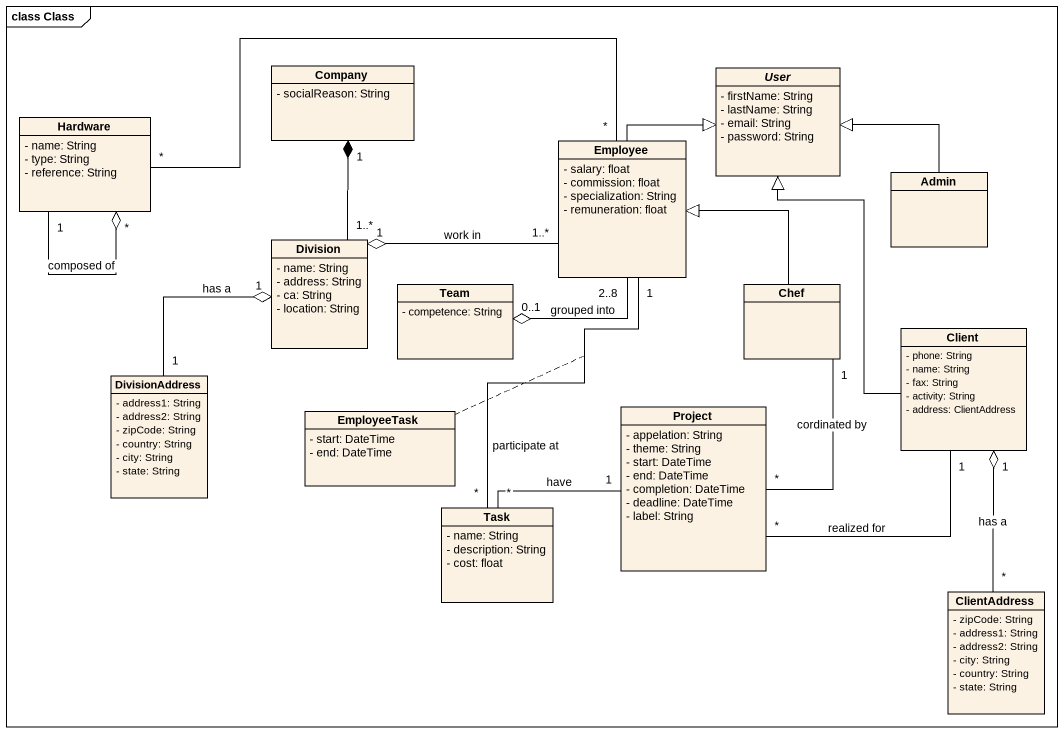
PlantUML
@startuml
mainframe class Class
hide circle
hide empty members
skinparam classAttributeIconSize 0
class Company {
  - socialReason: String
}
abstract class User {
  - firstName: String
  - lastName: String
  - email: String
  - password: String
}
class Hardware {
  - name: String
  - type: String
  - reference: String
}
class Employee {
  - salary: float
  - commission: float
  - specialization: String
  - remuneration: float
}
class Admin
class Division {
  - name: String
  - address: String
  - ca: String
  - location: String
}
class Team {
  - competence: String
}
class Chef
class Client {
  - phone: String
  - name: String
  - fax: String
  - activity: String
  - address: ClientAddress
}
class DivisionAddress {
  - address1: String
  - address2: String
  - zipCode: String
  - country: String
  - city: String
  - state: String
}
class EmployeeTask {
  - start: DateTime
  - end: DateTime
}
class Project {
  - appelation: String
  - theme: String
  - start: DateTime
  - end: DateTime
  - completion: DateTime
  - deadline: DateTime
  - label: String
}
class Task {
  - name: String
  - description: String
  - cost: float
}
class ClientAddress {
  - zipCode: String
  - address1: String
  - address2: String
  - city: String
  - country: String
  - state: String
}
Hardware "1" --o "*" Hardware : composed of
Employee -right-|> User
Employee "*" -left- "*" Hardware
Employee "1..*" -left-o "1" Division : work in
Employee "2..8" --o "0..1" Team : grouped into
Employee "1" -- "*" Task : participate at
(Employee, Task) .. EmployeeTask
Admin -left-|> User
Division "1..*" -up-* "1" Company
Chef -up-|> Employee
Chef "1" -- "*" Project : cordinated by
Client -up-|> User
Client "1" -left- "*" Project : realized for
DivisionAddress "1" -up-o "1" Division : has a
Task "*" -right- "1" Project : have
ClientAddress "*" -up-o "1" Client : has a
@enduml
